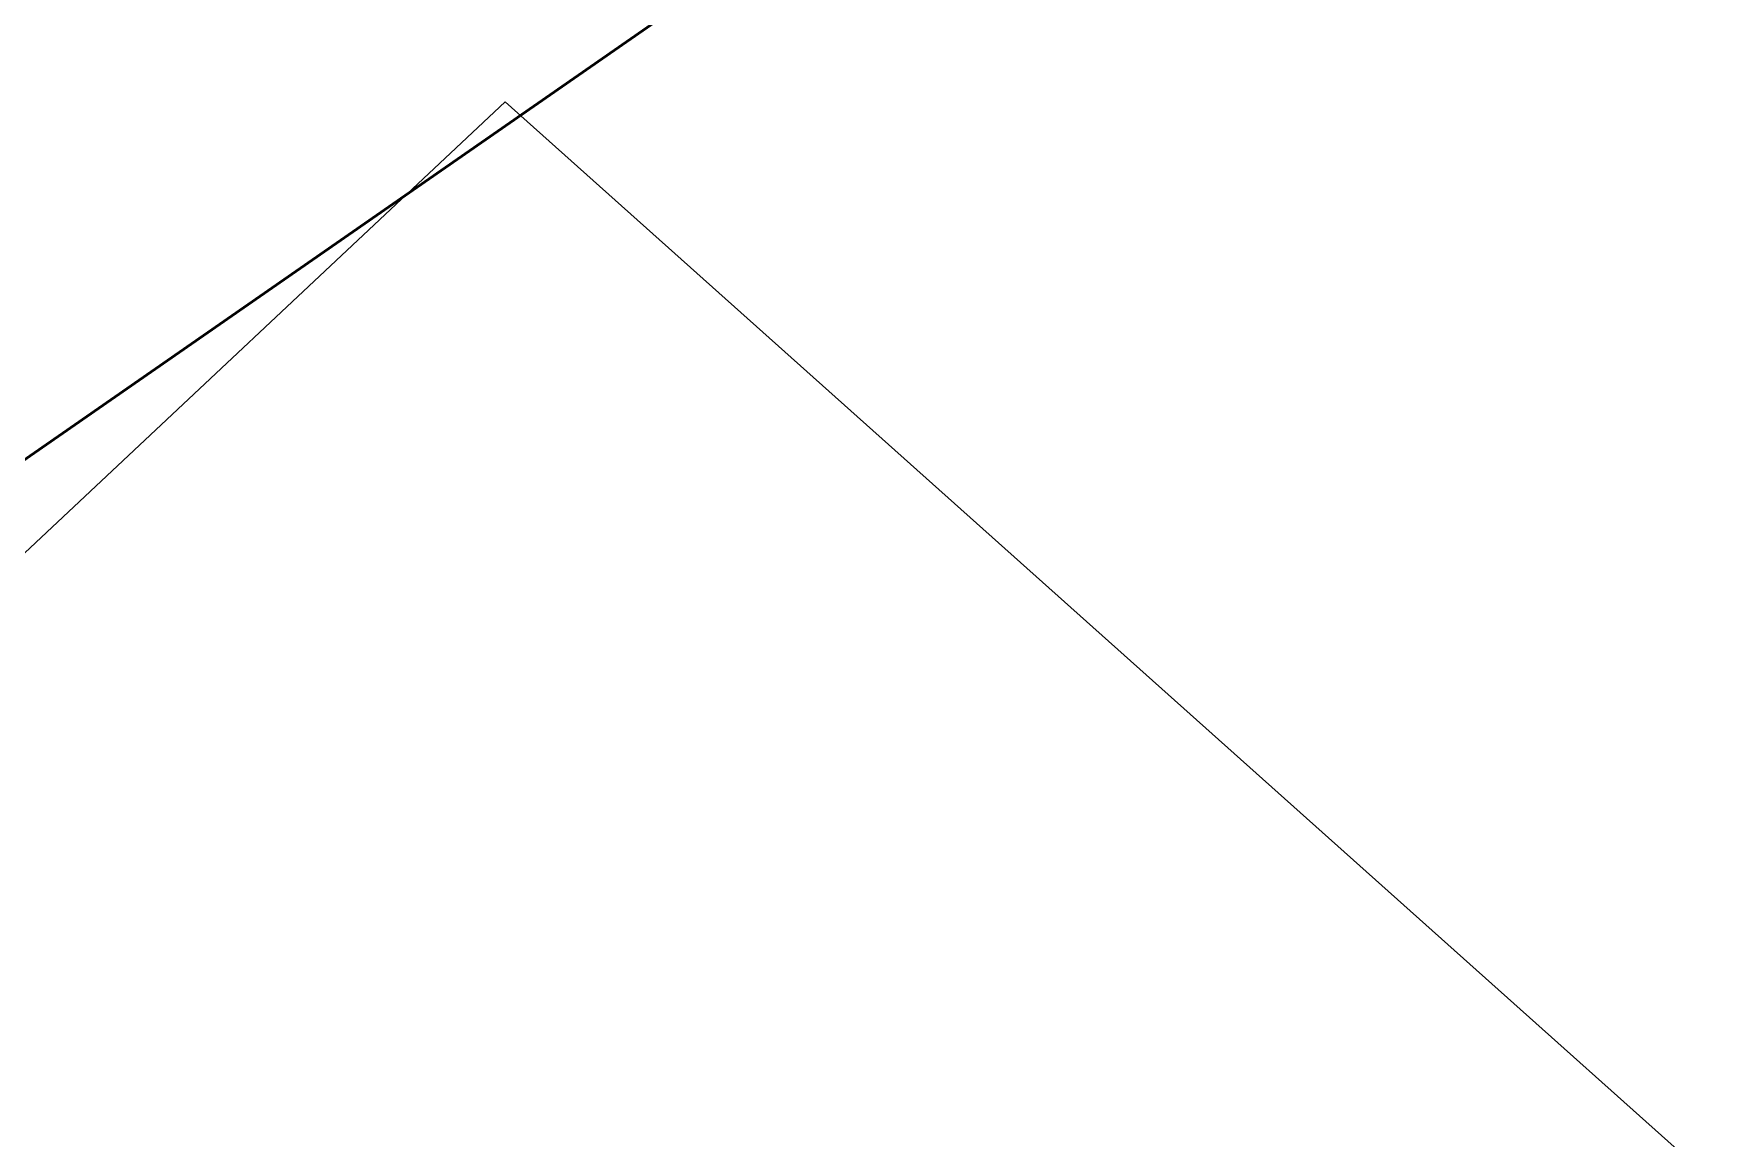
# Model space of a CAD drawing. Header units: metres. Extents: x 859577 to 860336, y 1645916 to 1646650.
# Drawn here: x 859950.581 to 859955.293, y 1646455.92 to 1646459.019 of the extents above; entities that cross this region are included whole.
import ezdxf

# ---------------------------------------------------------------- set-up
doc = ezdxf.new("R2010")
doc.units = ezdxf.units.M
doc.layers.add('A-SENDEROS', color=97, linetype='Continuous')
doc.layers.add('CVL_CUADCON_TIT', color=7, linetype='Continuous')

msp = doc.modelspace()

# ---------------------------------------------------------------- linework, layer by layer
at = {"elevation": 970.53041, "flags": 128}
msp.add_lwpolyline([(859934.09358, 1646442.10294), (859951.90371, 1646458.82752), (859972.36878, 1646440.53708), (859958.92941, 1646420.44556)], close=True, dxfattribs=at)
at = {"layer": 'A-SENDEROS', "lineweight": 9, "flags": 128}
for points in [[(860115.93388, 1646618.82162), (860113.73535, 1646612.43901), (860105.62793, 1646603.60196), (860095.52238, 1646595.76208), (860082.64573, 1646594.30336), (860071.4836, 1646590.44261), (860067.97872, 1646582.46107), (860064.75862, 1646571.03727), (860024.30313, 1646543.75774), (860017.33484, 1646531.00109), (860024.3886, 1646513.30624), (860005.90419, 1646497.41903), (859995.70011, 1646495.52749), (859983.6411, 1646495.52749), (859964.15793, 1646468.26159, -0.0860856), (859960.74952, 1646464.89975), (859875.57863, 1646405.7804)], [(859875.57863, 1646405.7804), (859960.74952, 1646464.89975, 0.0860856), (859964.15793, 1646468.26159), (859983.6411, 1646495.52749), (859995.70011, 1646495.52749), (860005.90419, 1646497.41903), (860024.3886, 1646513.30624), (860017.33484, 1646531.00109), (860024.30313, 1646543.75774), (860064.75862, 1646571.03727)]]:
    msp.add_lwpolyline(points, format="xyb", dxfattribs=at)
at = {"layer": 'CVL_CUADCON_TIT', "color": 78, "lineweight": 50, "flags": 128}
msp.add_lwpolyline([(860115.93388, 1646618.82162), (860113.73535, 1646612.43901), (860105.62793, 1646603.60196), (860095.52238, 1646595.76208), (860082.64573, 1646594.30336), (860071.4836, 1646590.44261), (860067.97872, 1646582.46107), (860064.75862, 1646571.03727), (860024.30313, 1646543.75774), (860017.33484, 1646531.00109), (860024.3886, 1646513.30624), (860005.90419, 1646497.41903), (859995.70011, 1646495.52749), (859983.6411, 1646495.52749), (859964.15793, 1646468.26159, -0.0860856), (859960.74952, 1646464.89975), (859875.57863, 1646405.7804)], format="xyb", dxfattribs=at)
at = {"layer": 'CVL_CUADCON_TIT', "color": 7, "lineweight": 20, "ltscale": 0.5, "true_color": 0xffffff, "flags": 128}
msp.add_lwpolyline([(859875.57863, 1646405.7804), (859960.74952, 1646464.89975, 0.0860856), (859964.15793, 1646468.26159), (859983.6411, 1646495.52749), (859995.70011, 1646495.52749), (860005.90419, 1646497.41903), (860024.3886, 1646513.30624), (860017.33484, 1646531.00109), (860024.30313, 1646543.75774), (860064.75862, 1646571.03727)], format="xyb", dxfattribs=at)

doc.saveas('drawing.dxf')
